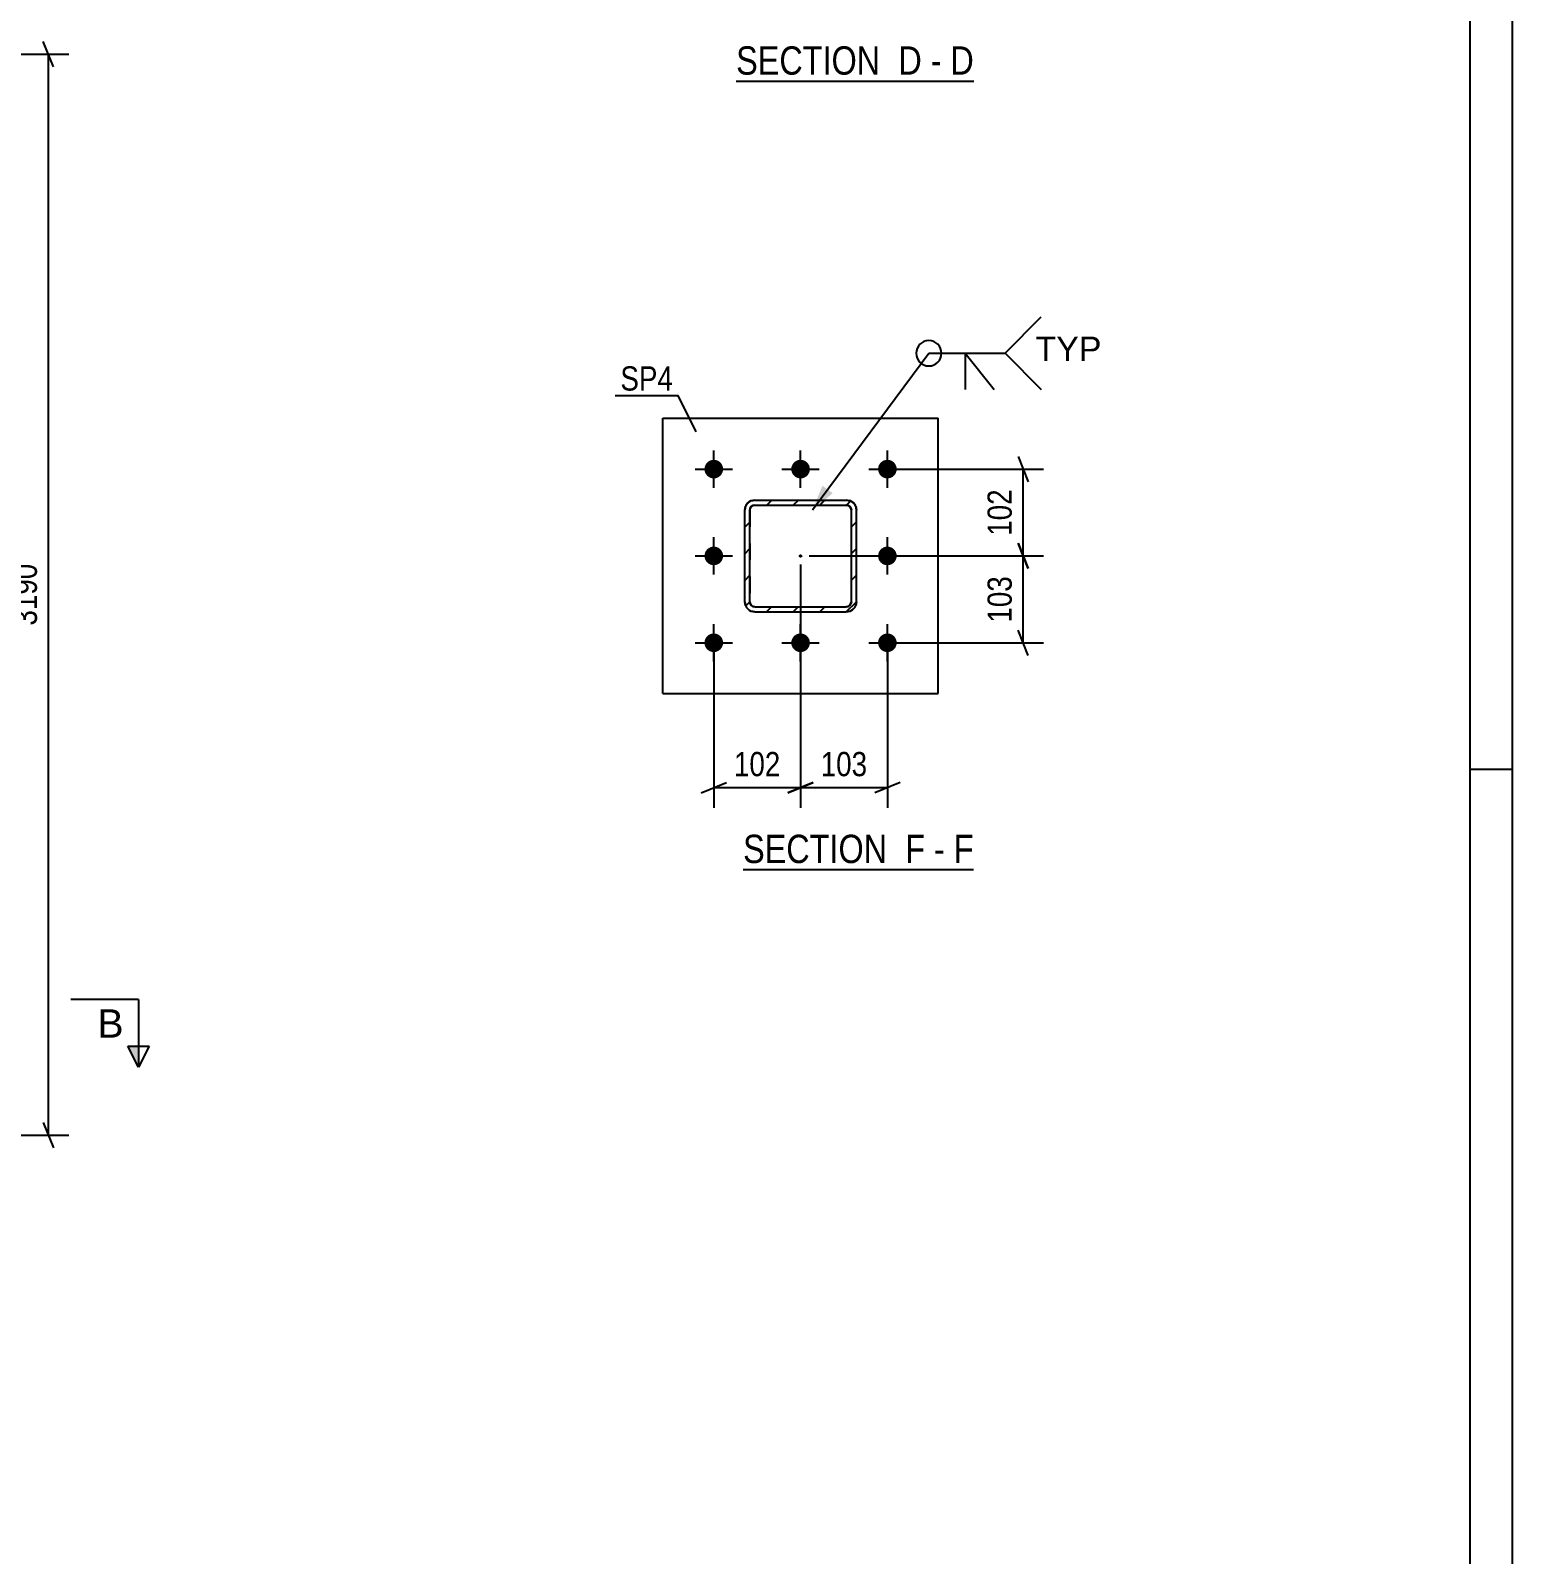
# Model space of a CAD drawing. Header units: millimetres. Extents: x -133 to 708, y -382 to 212.
# Drawn here: x 533.1 to 708.1, y -177.1 to 2.8 of the extents above; entities that cross this region are included whole.
import ezdxf

# ---------------------------------------------------------------- set-up
doc = ezdxf.new("R2010")
doc.units = ezdxf.units.MM
doc.linetypes.add('DXK_LINE_DOT2', pattern=[3.9198, 1.9599, -1.9599])
doc.linetypes.add('DXK_LINE_DOT3', pattern=[5.9187, 2.979, -0.9799, 0.9799, -0.9799])
doc.styles.add('Arial', font='ARIAL.TTF', dxfattribs={"height": 0.2})
doc.styles.add('Arial Narrow', font='ARIALN.TTF', dxfattribs={"height": 0.2})

# ---------------------------------------------------------------- blocks, each defined once
blk = doc.blocks.new('Unknown-389637962-11288')
at = {"color": 5, "linetype": 'Continuous'}
for p, q in [((708.08, -382.44), (708.08, 211.56)), ((703.08, -377.44), (703.08, 206.56)), ((708.08, -84.44), (703.08, -84.44))]:
    blk.add_line(p, q, dxfattribs=at)
blk = doc.blocks.new('Unknown-389637962-15 - 30436')
at = {"color": 6, "linetype": 'Continuous'}
blk.add_line((616.39, -3.18), (644.46, -3.18), dxfattribs=at)
at = {"color": 0, "linetype": 'Continuous'}
for points in [[(634.5, -2.43), (634.5, 1.07), (616.39, 1.07), (616.39, -2.43)], [(638.32, -2.43), (638.32, 1.07), (635.55, 1.07), (635.55, -2.43)], [(640.64, -2.43), (640.64, 1.07), (639.37, 1.07), (639.37, -2.43)], [(644.46, -2.43), (644.46, 1.07), (641.69, 1.07), (641.69, -2.43)]]:
    blk.add_wipeout(points, dxfattribs=at)
at = {"color": 7, "linetype": 'Continuous', "style": 'Arial Narrow'}
for s, p in [('SECTION ', (616.39, -2.43)), ('D', (635.55, -2.43)), ('D', (641.69, -2.43)), ('-', (639.37, -2.43))]:
    blk.add_text(s, height=3.34, dxfattribs=at).set_placement(p)
blk = doc.blocks.new('Unknown-389637962-16 - 48191')
at = {"color": 6, "linetype": 'Continuous'}
blk.add_line((617.21, -96.24), (644.43, -96.24), dxfattribs=at)
at = {"color": 0, "linetype": 'Continuous'}
for points in [[(635.32, -95.49), (635.32, -91.99), (617.21, -91.99), (617.21, -95.49)], [(638.71, -95.49), (638.71, -91.99), (636.37, -91.99), (636.37, -95.49)], [(641.04, -95.49), (641.04, -91.99), (639.76, -91.99), (639.76, -95.49)], [(644.43, -95.49), (644.43, -91.99), (642.09, -91.99), (642.09, -95.49)]]:
    blk.add_wipeout(points, dxfattribs=at)
at = {"color": 7, "linetype": 'Continuous', "style": 'Arial Narrow'}
for s, p in [('SECTION ', (617.21, -95.49)), ('F', (636.37, -95.49)), ('F', (642.09, -95.49)), ('-', (639.76, -95.49))]:
    blk.add_text(s, height=3.34, dxfattribs=at).set_placement(p)
blk = doc.blocks.new('Bolt-389637962-48276 - 48191')
at = {"linetype": 'Continuous'}
for points in [[(613.75, -47.89, -1), (613.75, -50.09, -1)], [(624, -47.89, -1), (624, -50.09, -1)], [(634.25, -47.89, -1), (634.25, -50.09, -1)], [(613.75, -58.14, -1), (613.75, -60.34, -1)], [(634.25, -58.14, -1), (634.25, -60.34, -1)], [(613.75, -68.39, -1), (613.75, -70.59, -1)], [(624, -68.39, -1), (624, -70.59, -1)], [(634.25, -68.39, -1), (634.25, -70.59, -1)]]:
    blk.add_hatch(color=1, dxfattribs=at).paths.add_polyline_path(points)
at = {"color": 1, "linetype": 'Continuous'}
for p, q in [((613.75, -51.19), (613.75, -46.79)), ((624, -51.19), (624, -46.79)), ((634.25, -51.19), (634.25, -46.79)), ((611.55, -48.99), (615.95, -48.99)), ((621.8, -48.99), (626.2, -48.99)), ((632.05, -48.99), (636.45, -48.99)), ((613.75, -61.44), (613.75, -57.04)), ((634.25, -61.44), (634.25, -57.04)), ((611.55, -59.24), (615.95, -59.24)), ((632.05, -59.24), (636.45, -59.24)), ((613.75, -71.69), (613.75, -67.29)), ((624, -71.69), (624, -67.29)), ((634.25, -71.69), (634.25, -67.29)), ((611.55, -69.49), (615.95, -69.49)), ((621.8, -69.49), (626.2, -69.49)), ((632.05, -69.49), (636.45, -69.49))]:
    blk.add_line(p, q, dxfattribs=at)
blk = doc.blocks.new('Part-389637962-48208 - 48191')
at = {"linetype": 'Continuous'}
h = blk.add_hatch(dxfattribs=at)
h.set_pattern_fill('', scale=0.7, style=0, pattern_type=0)
h.set_pattern_definition([(45, (629.4003, -65.8381), (-1.57154, 1.57154), [])])
h.paths.add_polyline_path([(618.6, -65.84), (629.4, -65.84), (629.86, -65.75), (630.25, -65.49), (630.51, -65.1), (630.6, -64.64), (630.6, -53.84), (630.51, -53.38), (630.25, -52.99), (629.86, -52.73), (629.4, -52.64), (618.6, -52.64), (618.14, -52.73), (617.75, -52.99), (617.49, -53.38), (617.4, -53.84), (617.4, -64.64), (617.49, -65.1), (617.75, -65.49), (618.14, -65.75)])
h.paths.add_polyline_path([(618.05, -64.87), (618, -64.64), (618, -53.84), (618.05, -53.61), (618.18, -53.41), (618.37, -53.28), (618.6, -53.24), (629.4, -53.24), (629.63, -53.28), (629.82, -53.41), (629.95, -53.61), (630, -53.84), (630, -64.64), (629.95, -64.87), (629.82, -65.06), (629.63, -65.19), (629.4, -65.24), (618.6, -65.24), (618.37, -65.19), (618.18, -65.06)])
blk.add_hatch(color=30, dxfattribs=at).paths.add_polyline_path([(624, -59.34, -1), (624, -59.14, -1)])
at = {"color": 7, "linetype": 'DXK_LINE_DOT2'}
for p, q in [((617.4, -53.84), (617.49, -53.38)), ((617.4, -64.64), (617.4, -53.84)), ((618.05, -53.61), (618, -53.84)), ((618, -53.84), (618, -64.64)), ((618.18, -53.41), (618.05, -53.61)), ((618.14, -52.73), (618.6, -52.64)), ((618.37, -53.28), (618.18, -53.41)), ((618.6, -53.24), (618.37, -53.28)), ((618.6, -52.64), (629.4, -52.64)), ((618.6, -53.24), (629.4, -53.24)), ((629.4, -52.64), (629.86, -52.73)), ((629.63, -53.28), (629.4, -53.24)), ((629.82, -53.41), (629.63, -53.28)), ((629.95, -53.61), (629.82, -53.41)), ((630, -53.84), (629.95, -53.61)), ((630, -64.64), (630, -53.84)), ((630.51, -53.38), (630.6, -53.84)), ((630.6, -64.64), (630.6, -53.84)), ((617.49, -65.1), (617.4, -64.64)), ((618, -64.64), (618.05, -64.87)), ((629.95, -64.87), (630, -64.64)), ((630.6, -64.64), (630.51, -65.1)), ((618.05, -64.87), (618.18, -65.06)), ((618.6, -65.84), (618.14, -65.75)), ((618.18, -65.06), (618.37, -65.19)), ((618.37, -65.19), (618.6, -65.24)), ((618.6, -65.24), (629.4, -65.24)), ((618.6, -65.84), (629.4, -65.84)), ((629.4, -65.24), (629.63, -65.19)), ((629.86, -65.75), (629.4, -65.84)), ((629.63, -65.19), (629.82, -65.06)), ((629.82, -65.06), (629.95, -64.87))]:
    blk.add_line(p, q, dxfattribs=at)
at = {"color": 2, "linetype": 'Continuous'}
for p, q in [((617.49, -53.38), (617.4, -53.84)), ((617.4, -64.64), (617.4, -53.84)), ((618, -53.84), (618.05, -53.61)), ((618, -64.64), (618, -53.84)), ((618.05, -53.61), (618.18, -53.41)), ((618.6, -52.64), (618.14, -52.73)), ((618.18, -53.41), (618.37, -53.28)), ((618.37, -53.28), (618.6, -53.24)), ((618.6, -52.64), (629.4, -52.64)), ((618.6, -53.24), (629.4, -53.24)), ((629.86, -52.73), (629.4, -52.64)), ((629.4, -53.24), (629.63, -53.28)), ((629.63, -53.28), (629.82, -53.41)), ((629.82, -53.41), (629.95, -53.61)), ((629.95, -53.61), (630, -53.84)), ((630, -64.64), (630, -53.84)), ((630.6, -53.84), (630.51, -53.38)), ((630.6, -64.64), (630.6, -53.84)), ((617.4, -64.64), (617.49, -65.1)), ((618.05, -64.87), (618, -64.64)), ((630, -64.64), (629.95, -64.87)), ((630.51, -65.1), (630.6, -64.64)), ((618.18, -65.06), (618.05, -64.87)), ((618.14, -65.75), (618.6, -65.84)), ((618.37, -65.19), (618.18, -65.06)), ((618.6, -65.24), (618.37, -65.19)), ((618.6, -65.24), (629.4, -65.24)), ((618.6, -65.84), (629.4, -65.84)), ((629.63, -65.19), (629.4, -65.24)), ((629.4, -65.84), (629.86, -65.75)), ((629.82, -65.06), (629.63, -65.19)), ((629.95, -64.87), (629.82, -65.06))]:
    blk.add_line(p, q, dxfattribs=at)
at = {"color": 7, "linetype": 'DXK_LINE_DOT3'}
blk.add_line((624, -59.24), (624, -59.24), dxfattribs=at)
at = {"color": 30, "linetype": 'DXK_LINE_DOT3'}
blk.add_line((624, -59.24), (624, -59.24), dxfattribs=at)
at = {"color": 30, "linetype": 'Continuous'}
blk.add_circle((624, -59.24), 0.1, dxfattribs=at)
at = {"color": 7, "linetype": 'DXK_LINE_DOT2'}
for centre, start, end in [((618.6, -53.84), 112.5, 157.5), ((629.4, -53.84), 22.5, 67.5), ((618.6, -64.64), 202.5, 247.5), ((629.4, -64.64), 292.5, 337.5)]:
    blk.add_arc(centre, 1.2, start, end, dxfattribs=at)
at = {"color": 2, "linetype": 'Continuous'}
for centre, start, end in [((618.6, -53.84), 112.5, 157.5), ((629.4, -53.84), 22.5, 67.5), ((618.6, -64.64), 202.5, 247.5), ((629.4, -64.64), 292.5, 337.5)]:
    blk.add_arc(centre, 1.2, start, end, dxfattribs=at)
blk = doc.blocks.new('Part-389637962-48250 - 48191')
at = {"color": 2, "linetype": 'Continuous'}
for p, q in [((607.75, -75.49), (607.75, -42.99)), ((607.75, -42.99), (640.25, -42.99)), ((640.25, -75.49), (640.25, -42.99)), ((607.75, -75.49), (640.25, -75.49))]:
    blk.add_line(p, q, dxfattribs=at)
blk = doc.blocks.new('StraightDimension-389637962-16028 - 1176')
at = {"color": 7, "linetype": 'Continuous'}
for p, q in [((535.77, -1.5), (534.57, 1.5)), ((514.75, 0), (537.57, 0)), ((535.17, -127.6), (535.17, 0)), ((514.75, -127.6), (537.57, -127.6)), ((534.57, -126.1), (535.77, -129.1))]:
    blk.add_line(p, q, dxfattribs=at)
at = {"color": 0}
blk.add_wipeout([(534.42, -59.54), (530.22, -59.54), (530.22, -68.06), (534.42, -68.06)], dxfattribs=at)
at = {"color": 3, "style": 'Arial Narrow'}
blk.add_text('3190', height=2.863, rotation=90.0002, dxfattribs=at).set_placement((533.82, -67.46))
blk = doc.blocks.new('StraightDimension-389637962-48286 - 48191')
at = {"color": 7, "linetype": 'Continuous'}
for p, q in [((624, -60.24), (624, -88.99)), ((634.25, -70.49), (634.25, -88.99)), ((622.5, -87.19), (625.5, -85.99)), ((635.75, -85.99), (632.75, -87.19)), ((624, -86.59), (634.25, -86.59))]:
    blk.add_line(p, q, dxfattribs=at)
at = {"color": 0}
blk.add_wipeout([(632.47, -85.84), (632.47, -81.64), (625.78, -81.64), (625.78, -85.84)], dxfattribs=at)
at = {"color": 3, "style": 'Arial Narrow'}
blk.add_text('103', height=2.863, dxfattribs=at).set_placement((626.38, -85.24))
blk = doc.blocks.new('StraightDimension-389637962-48287 - 48191')
at = {"color": 7, "linetype": 'Continuous'}
for p, q in [((624, -60.24), (624, -88.99)), ((613.75, -70.49), (613.75, -88.99)), ((612.25, -87.19), (615.25, -85.99)), ((625.5, -85.99), (622.5, -87.19)), ((613.75, -86.59), (624, -86.59))]:
    blk.add_line(p, q, dxfattribs=at)
at = {"color": 0}
blk.add_wipeout([(622.22, -85.84), (622.22, -81.64), (615.53, -81.64), (615.53, -85.84)], dxfattribs=at)
at = {"color": 3, "style": 'Arial Narrow'}
blk.add_text('102', height=2.863, dxfattribs=at).set_placement((616.13, -85.24))
blk = doc.blocks.new('StraightDimension-389637962-48306 - 48191')
at = {"color": 7, "linetype": 'Continuous'}
for p, q in [((649.69, -47.49), (650.89, -50.49)), ((635.25, -48.99), (652.69, -48.99)), ((650.29, -59.24), (650.29, -48.99)), ((625, -59.24), (652.69, -59.24)), ((650.89, -60.74), (649.69, -57.74))]:
    blk.add_line(p, q, dxfattribs=at)
at = {"color": 0}
blk.add_wipeout([(649.54, -50.77), (645.34, -50.77), (645.34, -57.46), (649.54, -57.46)], dxfattribs=at)
at = {"color": 3, "style": 'Arial Narrow'}
blk.add_text('102', height=2.863, rotation=90.0002, dxfattribs=at).set_placement((648.94, -56.86))
blk = doc.blocks.new('StraightDimension-389637962-48307 - 48191')
at = {"color": 7, "linetype": 'Continuous'}
for p, q in [((625, -59.24), (652.69, -59.24)), ((649.69, -57.74), (650.89, -60.74)), ((650.29, -69.49), (650.29, -59.24)), ((650.89, -70.99), (649.69, -67.99)), ((635.25, -69.49), (652.69, -69.49))]:
    blk.add_line(p, q, dxfattribs=at)
at = {"color": 0}
blk.add_wipeout([(649.54, -61.02), (645.34, -61.02), (645.34, -67.71), (649.54, -67.71)], dxfattribs=at)
at = {"color": 3, "style": 'Arial Narrow'}
blk.add_text('103', height=2.863, rotation=90.0002, dxfattribs=at).set_placement((648.94, -67.11))
blk = doc.blocks.new('SectionMark-389637962-28289 - 1176')
at = {"linetype": 'Continuous'}
blk.add_hatch(color=6, dxfattribs=at).paths.add_polyline_path([(544.55, -117.1), (545.8, -117.1), (545.8, -119.6)])
at = {"color": 6, "linetype": 'Continuous'}
for p, q in [((545.8, -111.6), (537.8, -111.6)), ((545.8, -111.6), (545.8, -119.6)), ((544.55, -117.1), (547.05, -117.1)), ((545.8, -119.6), (544.55, -117.1)), ((547.05, -117.1), (545.8, -119.6))]:
    blk.add_line(p, q, dxfattribs=at)
at = {"color": 0, "linetype": 'Continuous'}
blk.add_wipeout([(544.05, -116.1), (544.05, -112.6), (540.94, -112.6), (540.94, -116.1)], dxfattribs=at)
at = {"color": 3, "linetype": 'Continuous', "style": 'Arial'}
blk.add_text('B', height=3.34, dxfattribs=at).set_placement((540.94, -116.1))
blk = doc.blocks.new('Mark-389637962-48357 - 48191')
at = {"color": 0}
blk.add_wipeout([(608.93, -39.72), (608.93, -36.72), (602.72, -36.72), (602.72, -39.72)], dxfattribs=at)
blk.add_wipeout([(608.93, -39.72), (608.93, -36.72), (602.72, -36.72), (602.72, -39.72)], dxfattribs=at)
at = {"color": 30, "linetype": 'Continuous'}
for p in [(602.12, -40.32), (611.67, -44.58)]:
    blk.add_line(p, (609.53, -40.32), dxfattribs=at)
at = {"color": 3, "style": 'Arial Narrow'}
blk.add_text('SP4', height=2.863, dxfattribs=at).set_placement((602.72, -39.72))
blk = doc.blocks.new('WeldMark-389637962-48364 - 48191')
at = {"linetype": 'Continuous'}
blk.add_hatch(color=30, dxfattribs=at).paths.add_polyline_path([(627.79, -51.84), (625.4, -53.8), (626.59, -50.95)])
at = {"color": 30, "linetype": 'Continuous'}
for p, q in [((625.4, -53.8), (639.15, -35.32)), ((639.15, -35.32), (648.15, -35.32))]:
    blk.add_line(p, q, dxfattribs=at)
at = {"color": 3, "linetype": 'Continuous'}
for q in [(646.86, -39.6), (643.43, -39.6)]:
    blk.add_line((643.43, -35.32), q, dxfattribs=at)
for start, end in [(90, 270), (270, 90)]:
    blk.add_arc((639.15, -35.32), 1.5, start, end, dxfattribs=at)
at = {"color": 0, "linetype": 'Continuous'}
blk.add_wipeout([(659.52, -36.22), (659.52, -33.22), (651.75, -33.22), (651.75, -36.22)], dxfattribs=at)
blk.add_wipeout([(659.52, -36.22), (659.52, -33.22), (651.75, -33.22), (651.75, -36.22)], dxfattribs=at)
at = {"color": 3, "linetype": 'Continuous'}
for q in [(652.43, -31.03), (652.43, -39.6)]:
    blk.add_line((648.15, -35.32), q, dxfattribs=at)
at = {"color": 3, "linetype": 'Continuous', "style": 'Arial'}
blk.add_text('TYP', height=2.865, dxfattribs=at).set_placement((651.75, -36.22))

msp = doc.modelspace()

# ---------------------------------------------------------------- block references
for name in ['Unknown-389637962-11288', 'Part-389637962-48250 - 48191', 'Bolt-389637962-48276 - 48191', 'Part-389637962-48208 - 48191']:
    msp.add_blockref(name, (0, 0))

# ---------------------------------------------------------------- next in the draw order: block references
for name in ['StraightDimension-389637962-16028 - 1176', 'Unknown-389637962-15 - 30436', 'Mark-389637962-48357 - 48191', 'StraightDimension-389637962-48286 - 48191', 'Unknown-389637962-16 - 48191']:
    msp.add_blockref(name, (0, 0))

# ---------------------------------------------------------------- next in the draw order: block references
for name in ['StraightDimension-389637962-48287 - 48191', 'SectionMark-389637962-28289 - 1176']:
    msp.add_blockref(name, (0, 0))

# ---------------------------------------------------------------- next in the draw order: block references
msp.add_blockref('StraightDimension-389637962-48306 - 48191', (0, 0))

# ---------------------------------------------------------------- next in the draw order: block references
for name in ['WeldMark-389637962-48364 - 48191', 'StraightDimension-389637962-48307 - 48191']:
    msp.add_blockref(name, (0, 0))

doc.saveas('drawing.dxf')
